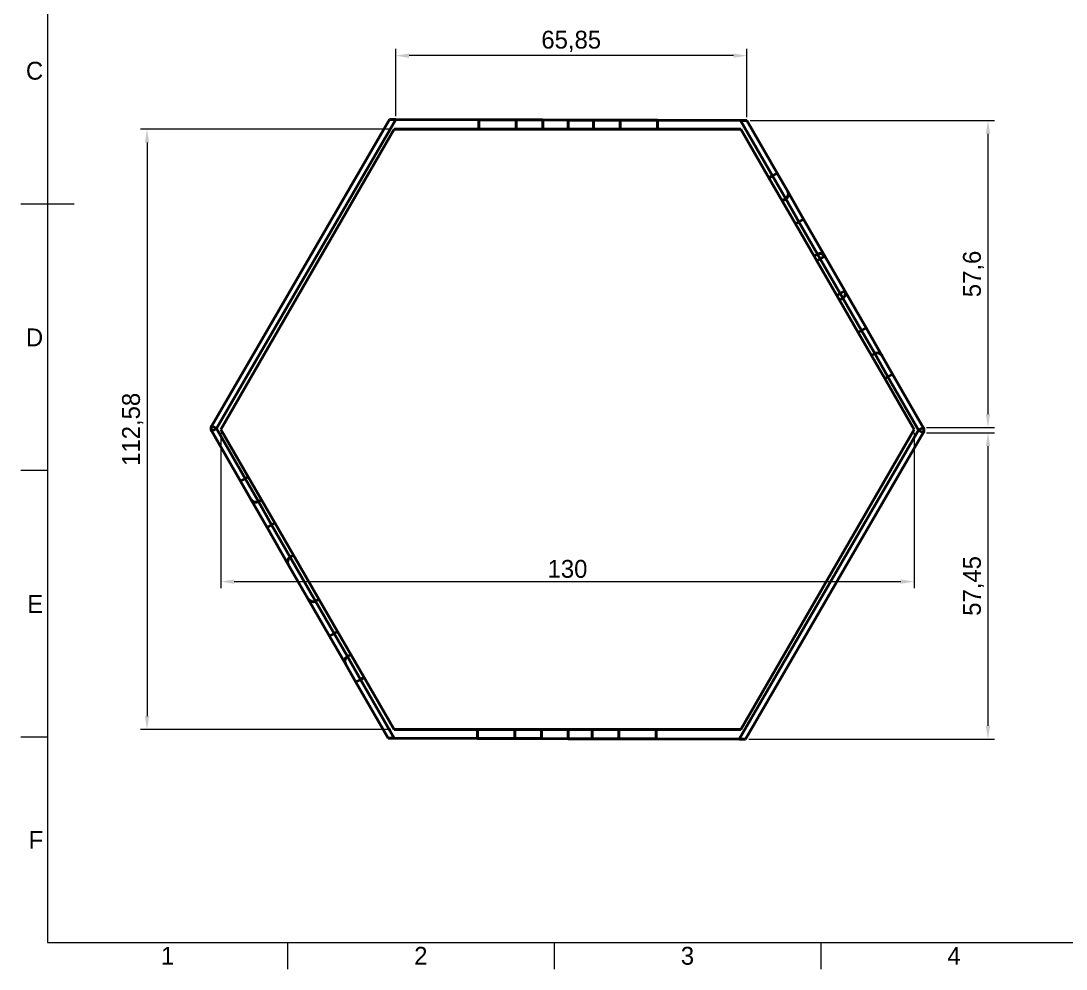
# Model space of a CAD drawing. Header units: millimetres. Extents: x 15 to 415, y 5 to 292.
# Drawn here: x 15 to 211, y 5 to 182.9 of the extents above; entities that cross this region are included whole.
import ezdxf

# ---------------------------------------------------------------- set-up
doc = ezdxf.new("R2010")
doc.units = ezdxf.units.MM
for name, color, linetype in [('Annotations', 7, 'Continuous'), ('Border', 7, 'Continuous'), ('Geometries', 7, 'Continuous')]:
    doc.layers.add(name, color=color, linetype=linetype)
doc.styles.add('Shapr0', font='txt', dxfattribs={"height": 3.3495})
doc.styles.add('Shapr18', font='txt', dxfattribs={"height": 3.3495})
doc.dimstyles.new('ISO-25', dxfattribs={"dimtxt": 2.5, "dimasz": 2.5, "dimexe": 1.25, "dimexo": 0.625, "dimtad": 1, "dimtxsty": 'Standard', "dimcen": 2.5, "dimadec": 0, "dimazin": 0, "dimtfac": 1, "dimtmove": 0, "dimatfit": 3, "dimfxl": 1, "dimarcsym": 0})

# ---------------------------------------------------------------- blocks, each defined once
blk = doc.blocks.new('*D11')
at = {"layer": 'Annotations', "color": 0, "linetype": 'Continuous', "lineweight": 15}
for p, q in [((85.28, 164.97), (85.28, 177.6)), ((151.13, 164.83), (151.13, 177.6)), ((148.63, 176.35), (87.78, 176.35))]:
    blk.add_line(p, q, dxfattribs=at)
at = {"layer": 'Annotations', "color": 0}
for points in [[(87.78, 176.76), (87.78, 175.93), (85.28, 176.35)], [(148.63, 175.93), (148.63, 176.76), (151.13, 176.35)]]:
    blk.add_solid(points, dxfattribs=at)
at = {"layer": 'Defpoints', "color": 0}
for p in [(85.28, 176.35), (85.28, 164.34), (151.13, 164.2)]:
    blk.add_point(p, dxfattribs=at)
at = {"layer": 'Annotations', "color": 0, "lineweight": 15, "insert": (118.2, 179.04), "char_height": 3.349, "attachment_point": 5, "style": 'Shapr18'}
blk.add_mtext('\\A1;65,85', dxfattribs=at)
blk = doc.blocks.new('*D12')
at = {"layer": 'Annotations', "color": 0, "linetype": 'Continuous', "lineweight": 15}
for p, q in [((151.75, 164.2), (197.6, 164.2)), ((196.35, 161.7), (196.35, 109.1)), ((184.84, 106.6), (197.6, 106.6))]:
    blk.add_line(p, q, dxfattribs=at)
at = {"layer": 'Annotations', "color": 0}
for points in [[(196.76, 161.7), (195.93, 161.7), (196.35, 164.2)], [(195.93, 109.1), (196.76, 109.1), (196.35, 106.6)]]:
    blk.add_solid(points, dxfattribs=at)
at = {"layer": 'Defpoints', "color": 0}
for p in [(151.13, 164.2), (184.21, 106.6), (196.35, 106.6)]:
    blk.add_point(p, dxfattribs=at)
at = {"layer": 'Annotations', "color": 0, "lineweight": 15, "insert": (193.65, 135.4), "char_height": 3.349, "attachment_point": 5, "rotation": 90, "style": 'Shapr18'}
blk.add_mtext('\\A1;57,6', dxfattribs=at)
blk = doc.blocks.new('*D13')
at = {"layer": 'Annotations', "color": 0, "linetype": 'Continuous', "lineweight": 15}
for p, q in [((184.84, 105.6), (197.6, 105.6)), ((196.35, 103.1), (196.35, 50.65)), ((151.5, 48.15), (197.6, 48.15))]:
    blk.add_line(p, q, dxfattribs=at)
at = {"layer": 'Annotations', "color": 0}
for points in [[(196.76, 103.1), (195.93, 103.1), (196.35, 105.6)], [(195.93, 50.65), (196.76, 50.65), (196.35, 48.15)]]:
    blk.add_solid(points, dxfattribs=at)
at = {"layer": 'Defpoints', "color": 0}
for p in [(184.21, 105.6), (150.87, 48.15), (196.35, 48.15)]:
    blk.add_point(p, dxfattribs=at)
at = {"layer": 'Annotations', "color": 0, "lineweight": 15, "insert": (193.65, 76.88), "char_height": 3.349, "attachment_point": 5, "rotation": 90, "style": 'Shapr18'}
blk.add_mtext('\\A1;57,45', dxfattribs=at)
blk = doc.blocks.new('*D17')
at = {"layer": 'Annotations', "color": 0, "linetype": 'Continuous', "lineweight": 15}
for p, q in [((52.5, 105.62), (52.5, 76.43)), ((182.5, 105.62), (182.5, 76.43)), ((55, 77.68), (180, 77.68))]:
    blk.add_line(p, q, dxfattribs=at)
at = {"layer": 'Annotations', "color": 0}
for points in [[(55, 78.1), (55, 77.27), (52.5, 77.68)], [(180, 77.27), (180, 78.1), (182.5, 77.68)]]:
    blk.add_solid(points, dxfattribs=at)
at = {"layer": 'Defpoints', "color": 0}
for p in [(52.5, 106.25), (182.5, 106.25), (182.5, 77.68)]:
    blk.add_point(p, dxfattribs=at)
at = {"layer": 'Annotations', "color": 0, "lineweight": 15, "insert": (117.5, 80.06), "char_height": 3.349, "attachment_point": 5, "style": 'Shapr18'}
blk.add_mtext('\\A1;130', dxfattribs=at)
blk = doc.blocks.new('*D18')
at = {"layer": 'Annotations', "color": 0, "linetype": 'Continuous', "lineweight": 15}
for p, q in [((84.37, 162.54), (37.4, 162.54)), ((38.65, 160.04), (38.65, 52.46)), ((84.37, 49.96), (37.4, 49.96))]:
    blk.add_line(p, q, dxfattribs=at)
at = {"layer": 'Annotations', "color": 0}
for points in [[(39.07, 160.04), (38.24, 160.04), (38.65, 162.54)], [(38.24, 52.46), (39.07, 52.46), (38.65, 49.96)]]:
    blk.add_solid(points, dxfattribs=at)
at = {"layer": 'Defpoints', "color": 0}
for p in [(85, 162.54), (38.65, 49.96), (85, 49.96)]:
    blk.add_point(p, dxfattribs=at)
at = {"layer": 'Annotations', "color": 0, "lineweight": 15, "insert": (35.96, 106.25), "char_height": 3.349, "attachment_point": 5, "rotation": 90, "style": 'Shapr18'}
blk.add_mtext('\\A1;112,58', dxfattribs=at)

msp = doc.modelspace()

# ---------------------------------------------------------------- linework, layer by layer
at = {"layer": 'Border', "linetype": 'Continuous', "lineweight": 15}
for p, q in [((20, 287), (20, 10)), ((25, 148.5), (15, 148.5)), ((20, 98.5), (15, 98.5)), ((20, 48.5), (15, 48.5)), ((20, 10), (410, 10)), ((65, 10), (65, 5)), ((115, 10), (115, 5)), ((165, 10), (165, 5))]:
    msp.add_line(p, q, dxfattribs=at)
at = {"layer": 'Geometries', "linetype": 'Continuous', "lineweight": 40}
for p, q in [((85.282, 164.345), (51.655, 106.395)), ((67.314, 135.372), (84.127, 164.347)), ((84.127, 164.347), (85.282, 164.345)), ((100.877, 164.31), (85.282, 164.345)), ((100.877, 164.31), (100.874, 162.542)), ((100.877, 164.31), (107.877, 164.295)), ((107.874, 162.542), (107.877, 164.295)), ((107.877, 164.295), (112.877, 164.284)), ((112.874, 162.542), (112.877, 164.284)), ((112.877, 164.284), (117.627, 164.274)), ((117.624, 162.542), (117.627, 164.274)), ((117.627, 164.274), (122.377, 164.263)), ((122.377, 164.263), (122.374, 162.542)), ((122.377, 164.263), (127.377, 164.252)), ((127.377, 164.252), (127.374, 162.542)), ((134.377, 164.237), (127.377, 164.252)), ((134.377, 164.237), (134.374, 162.542)), ((149.973, 164.203), (134.377, 164.237)), ((149.973, 164.203), (151.127, 164.2)), ((155.93, 153.831), (149.973, 164.203)), ((151.127, 164.2), (156.797, 154.329)), ((85, 162.542), (52.5, 106.25)), ((100.874, 162.542), (85, 162.542)), ((100.874, 162.542), (107.874, 162.542)), ((112.874, 162.542), (107.874, 162.542)), ((117.624, 162.542), (112.874, 162.542)), ((122.374, 162.542), (117.624, 162.542)), ((127.374, 162.542), (122.374, 162.542)), ((134.374, 162.542), (127.374, 162.542)), ((150, 162.542), (134.374, 162.542)), ((155.254, 153.442), (150, 162.542)), ((155.254, 153.442), (155.93, 153.831)), ((157.754, 149.112), (155.254, 153.442)), ((155.93, 153.831), (156.797, 154.329)), ((158.421, 149.495), (155.93, 153.831)), ((156.797, 154.329), (158.79, 150.861)), ((158.421, 149.495), (157.754, 149.112)), ((160.254, 144.782), (157.754, 149.112)), ((160.911, 145.16), (158.421, 149.495)), ((158.79, 150.861), (161.778, 145.658)), ((160.911, 145.16), (160.254, 144.782)), ((160.911, 145.16), (161.778, 145.658)), ((164.398, 139.09), (160.911, 145.16)), ((161.778, 145.658), (165.763, 138.721)), ((160.254, 144.782), (163.754, 138.72)), ((163.754, 138.72), (164.398, 139.09)), ((164.254, 137.854), (163.754, 138.72)), ((164.896, 138.223), (164.254, 137.854)), ((168.004, 131.359), (164.254, 137.854)), ((164.398, 139.09), (164.896, 138.223)), ((165.763, 138.721), (164.896, 138.223)), ((168.632, 131.719), (164.896, 138.223)), ((165.763, 138.721), (169.499, 132.218)), ((64.553, 130.615), (67.314, 135.372)), ((168.004, 131.359), (168.632, 131.719)), ((168.504, 130.493), (168.004, 131.359)), ((169.499, 132.218), (168.632, 131.719)), ((169.13, 130.852), (168.632, 131.719)), ((169.499, 132.218), (173.484, 125.281)), ((50.79, 106.896), (64.553, 130.615)), ((64.553, 130.615), (64.553, 130.615)), ((169.13, 130.852), (168.504, 130.493)), ((172.004, 124.43), (168.504, 130.493)), ((172.617, 124.782), (169.13, 130.852)), ((172.004, 124.43), (172.617, 124.782)), ((174.504, 120.1), (172.004, 124.43)), ((172.617, 124.782), (173.484, 125.281)), ((175.107, 120.447), (172.617, 124.782)), ((173.484, 125.281), (176.472, 120.078)), ((174.504, 120.1), (175.107, 120.447)), ((177.004, 115.77), (174.504, 120.1)), ((177.598, 116.111), (175.107, 120.447)), ((176.472, 120.078), (178.465, 116.609)), ((177.598, 116.111), (177.004, 115.77)), ((182.5, 106.25), (177.004, 115.77)), ((177.598, 116.111), (178.465, 116.609)), ((183.345, 106.105), (177.598, 116.111)), ((178.465, 116.609), (184.212, 106.604)), ((50.788, 105.896), (51.655, 106.395)), ((56.17, 96.526), (50.788, 105.896)), ((50.79, 106.896), (51.655, 106.395)), ((51.655, 106.395), (57.037, 97.024)), ((52.5, 106.25), (57.63, 97.365)), ((149.718, 48.155), (183.345, 106.105)), ((150, 49.958), (182.5, 106.25)), ((183.345, 106.105), (184.212, 106.604)), ((184.21, 105.604), (183.345, 106.105)), ((184.21, 105.604), (167.686, 77.128)), ((56.17, 96.526), (57.037, 97.024)), ((58.163, 93.058), (56.17, 96.526)), ((57.037, 97.024), (57.63, 97.365)), ((57.037, 97.024), (59.528, 92.689)), ((57.63, 97.365), (60.13, 93.035)), ((61.151, 87.855), (58.163, 93.058)), ((60.13, 93.035), (59.528, 92.689)), ((59.528, 92.689), (62.018, 88.353)), ((60.13, 93.035), (62.63, 88.704)), ((61.151, 87.855), (62.018, 88.353)), ((62.63, 88.704), (62.018, 88.353)), ((62.018, 88.353), (65.505, 82.283)), ((66.13, 82.642), (62.63, 88.704)), ((65.136, 80.918), (61.151, 87.855)), ((66.13, 82.642), (65.505, 82.283)), ((66.13, 82.642), (70.88, 74.415)), ((68.872, 74.415), (65.136, 80.918)), ((65.505, 82.283), (70.237, 74.046)), ((167.686, 77.128), (164.926, 72.371)), ((72.857, 67.478), (68.872, 74.415)), ((70.88, 74.415), (70.237, 74.046)), ((70.237, 74.046), (73.724, 67.976)), ((70.88, 74.415), (74.38, 68.353)), ((164.926, 72.371), (150.873, 48.153)), ((164.926, 72.371), (164.926, 72.371)), ((73.724, 67.976), (72.857, 67.478)), ((75.845, 62.275), (72.857, 67.478)), ((73.724, 67.976), (74.38, 68.353)), ((73.724, 67.976), (76.214, 63.64)), ((74.38, 68.353), (76.88, 64.023)), ((76.214, 63.64), (76.88, 64.023)), ((76.214, 63.64), (78.705, 59.305)), ((76.88, 64.023), (79.38, 59.693)), ((77.837, 58.806), (75.845, 62.275)), ((78.705, 59.305), (77.837, 58.806)), ((83.873, 48.3), (77.837, 58.806)), ((79.38, 59.693), (78.705, 59.305)), ((78.705, 59.305), (85.027, 48.297)), ((79.38, 59.693), (85, 49.958)), ((85, 49.958), (100.626, 49.958)), ((100.626, 49.958), (100.623, 48.263)), ((107.626, 49.958), (100.626, 49.958)), ((107.623, 48.248), (107.626, 49.958)), ((107.626, 49.958), (112.626, 49.958)), ((112.623, 48.237), (112.626, 49.958)), ((112.626, 49.958), (117.626, 49.958)), ((117.626, 49.958), (117.623, 48.226)), ((117.626, 49.958), (122.126, 49.958)), ((122.126, 49.958), (122.123, 48.216)), ((122.126, 49.958), (127.126, 49.958)), ((127.126, 49.958), (127.123, 48.205)), ((127.126, 49.958), (134.126, 49.958)), ((134.126, 49.958), (134.123, 48.19)), ((134.126, 49.958), (150, 49.958)), ((85.027, 48.297), (83.873, 48.3)), ((85.027, 48.297), (100.623, 48.263)), ((100.623, 48.263), (107.623, 48.248)), ((112.623, 48.237), (107.623, 48.248)), ((117.623, 48.226), (112.623, 48.237)), ((122.123, 48.216), (117.623, 48.226)), ((127.123, 48.205), (122.123, 48.216)), ((134.123, 48.19), (127.123, 48.205)), ((134.123, 48.19), (149.718, 48.155)), ((150.873, 48.153), (149.718, 48.155))]:
    msp.add_line(p, q, dxfattribs=at)
for centre, start, end in [((157.923, 150.363), 299.8742, 29.8742), ((164.896, 138.223), 29.8742, 119.8742), ((168.632, 131.719), 299.8742, 0), ((168.632, 131.719), 0, 29.8742), ((175.605, 119.58), 29.8742, 119.8742), ((51.655, 106.395), 149.8742, 209.8742), ((183.345, 106.105), 329.8742, 0), ((183.345, 106.105), 0, 29.8742), ((59.03, 93.556), 209.8742, 299.8742), ((66.003, 81.416), 119.8742, 209.8742), ((69.739, 74.913), 209.8742, 299.8742), ((76.712, 62.773), 119.8742, 209.8742)]:
    msp.add_arc(centre, 1, start, end, dxfattribs=at)

# ---------------------------------------------------------------- texts
at = {"layer": 'Border', "linetype": 'Continuous', "lineweight": 15, "char_height": 3.349, "width": 3.3495, "style": 'Shapr0'}
for s, insert, attachment_point in [('C', (19.175, 173.5), 6), ('D', (19.175, 123.5), 6), ('E', (19.175, 73.5), 6), ('F', (19.175, 29.25), 6), ('1', (42.5, 9.175), 2), ('2', (90, 9.175), 2), ('3', (140, 9.175), 2), ('4', (190, 9.175), 2)]:
    msp.add_mtext(s, dxfattribs=dict(at, insert=insert, attachment_point=attachment_point))

# ---------------------------------------------------------------- dimensions: what is measured, and where the dimension line sits
at = {"layer": 'Annotations', "linetype": 'Continuous', "lineweight": 15}
for base, p1, p2, picture, middle in [((85.2822, 176.3471), (151.1273, 164.2), (85.2822, 164.3446), '*D11', (118.2047, 176.3471)), ((182.5, 77.685), (52.5, 106.25), (182.5, 106.25), '*D17', (117.5, 77.685))]:
    dim = msp.add_linear_dim(base=base, p1=p1, p2=p2, dimstyle='ISO-25', override={"dimscale": 1, "dimgap": 0.7, "dimdec": 2, "dimlfac": 1, "dimrnd": 0.01, "dimzin": 8, "dimdsep": 44, "dimtxsty": 'Shapr18', "dimse1": 0, "dimse2": 0, "dimadec": 2, "dimtol": 0, "dimlim": 0, "dimtp": 0, "dimtm": 0, "dimtfac": 0.6, "dimtdec": 8, "dimfrac": 2, "dimtolj": 1, "dimlwd": 15, "dimlwe": 15}, dxfattribs=at)
    dim.commit()
    dim.dimension.update_dxf_attribs({"geometry": picture, "text_midpoint": middle, "dimtype": 160})
for base, p1, p2, picture, middle in [((196.345, 106.604), (151.127, 164.2), (184.212, 106.604), '*D12', (196.345, 135.402)), ((38.655, 49.958), (85, 162.542), (85, 49.958), '*D18', (38.655, 106.25)), ((196.345, 48.153), (184.21, 105.604), (150.873, 48.153), '*D13', (196.345, 76.878))]:
    dim = msp.add_linear_dim(base=base, p1=p1, p2=p2, angle=90, dimstyle='ISO-25', override={"dimscale": 1, "dimgap": 0.7, "dimdec": 2, "dimlfac": 1, "dimrnd": 0.01, "dimzin": 8, "dimdsep": 44, "dimtxsty": 'Shapr18', "dimse1": 0, "dimse2": 0, "dimadec": 2, "dimtol": 0, "dimlim": 0, "dimtp": 0, "dimtm": 0, "dimtfac": 0.6, "dimtdec": 8, "dimfrac": 2, "dimtolj": 1, "dimlwd": 15, "dimlwe": 15}, dxfattribs=at)
    dim.commit()
    dim.dimension.update_dxf_attribs({"geometry": picture, "text_midpoint": middle, "dimtype": 160})

doc.saveas('drawing.dxf')
